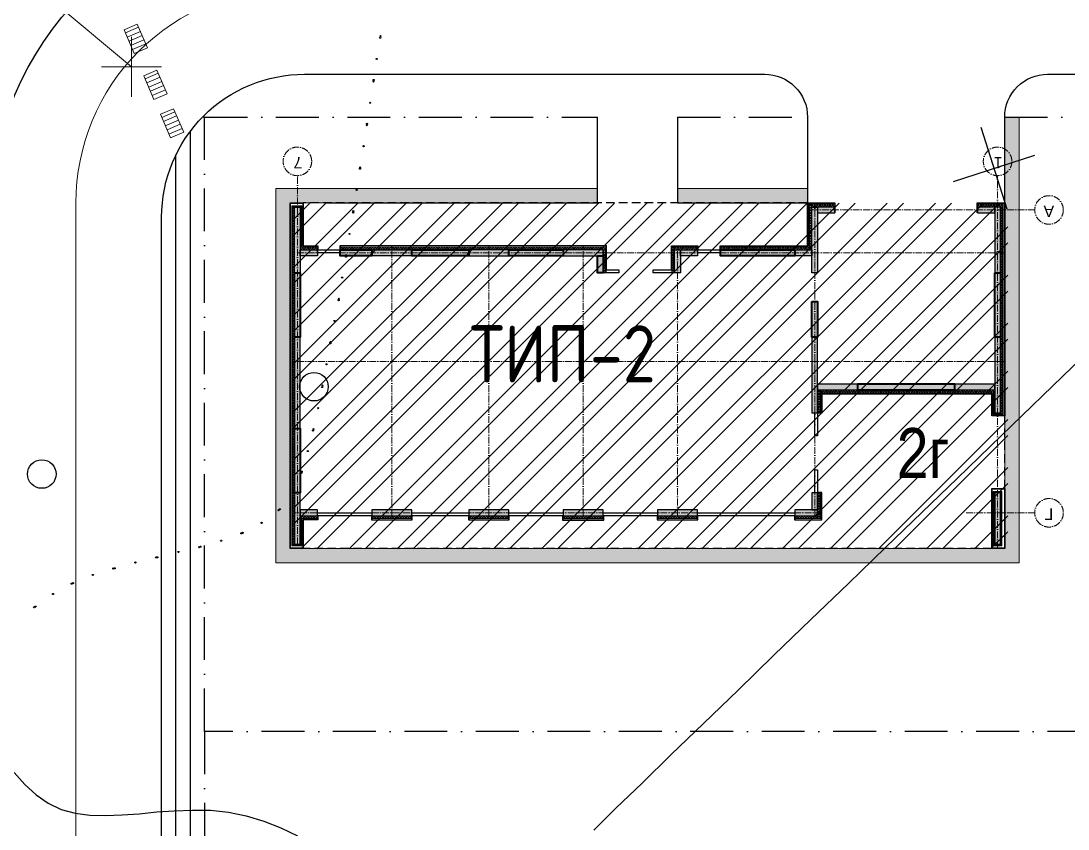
# Model space of a CAD drawing. Header units: millimetres. Extents: x 1353783 to 6492029790, y -7276956 to -512500.
# Drawn here: x 9958278 to 9965606, y -2795585 to -2789928 of the extents above; entities that cross this region are included whole.
import ezdxf
from ezdxf.enums import TextEntityAlignment as Align

# ---------------------------------------------------------------- set-up
doc = ezdxf.new("R2010")
doc.units = ezdxf.units.MM
for name, pattern in [('( Dashed )', [0.75, 0.5, -0.25]), ('482 Границы районов', [5, 3, -1, 0, -1]), ('ACAD_ISO10W100', [18, 12, -3, 0, -3]), ('CONTI', [0]), ('осевая', [50.8, 31.75, -6.35, 6.35, -6.35])]:
    doc.linetypes.add(name, pattern=pattern)
doc.layers.get('0').update_dxf_attribs({"lineweight": 5})
doc.layers.get('Defpoints').update_dxf_attribs({"color": 255})
for name, color, linetype, lineweight in [('!A-DIAFRAGM типовой', 142, 'Continuous', 0), ('7земля', 7, 'Continuous', 30), ('DIAFRAGM', 46, 'Continuous', 30), ('G-ANNO-SCHD', 231, 'Continuous', 9), ('Hatch', 254, 'Continuous', 5), ('INSULATION', 81, 'Continuous', 5), ('MPelement', 7, 'Continuous', 18), ('MPlegenda', 252, 'Continuous', 13), ('Room_name', 250, 'Continuous', 20), ('Room_number', 250, 'Continuous', 13), ('Арыки', 160, 'Continuous', 30), ('ГП-Граница учасика ИЖС', 3, 'Continuous', 5), ('ГП-Тратуар', 3, 'Continuous', 5), ('оси', 231, 'осевая', 9)]:
    doc.layers.add(name, color=color, linetype=linetype, lineweight=lineweight)
doc.layers.add('AREA', color=1, linetype='Continuous', lineweight=15, plot=False)
for name, color, linetype in [('GORIZUNKNOWN', 32, 'CONTI'), ('SETKR', 7, 'CONTI'), ('SIT_LРЕЛЬЕФ', 7, 'CONTI'), ('ZAPSKРАСТЕНИ', 94, 'CONTI'), ('РЕЛЬЕФ', 7, 'CONTI')]:
    doc.layers.add(name, color=color, linetype=linetype)
doc.styles.add('GOST Common', font='', dxfattribs={"height": 3})
doc.styles.add('ISOCPEUR', font='', dxfattribs={"width": 0.85})
doc.styles.add('основной', font='Arial Narrow.ttf', dxfattribs={"height": 1.5})
doc.styles.get('GOST Common').set_extended_font_data('GOST Common')
doc.styles.get('ISOCPEUR').set_extended_font_data('ISOCPEUR')

# ---------------------------------------------------------------- blocks, each defined once
blk = doc.blocks.new('амвамвам')
at = {"lineweight": 30, "ltscale": 100, "true_color": 0x939598}
h = blk.add_hatch(color=252, dxfattribs=at)
h.dxf.hatch_style = 1
h.paths.add_polyline_path([(9770580, -3360391), (9770580, -3359891), (9775130, -3359891), (9775130, -3360391)], flags=17)
h.paths.add_polyline_path([(9767780, -3360391), (9767780, -3359891), (9757030, -3359891), (9756530, -3359891), (9756530, -3372491), (9756530, -3372991), (9782030, -3372991), (9782530, -3372991), (9782530, -3357392), (9782030, -3357392), (9782030, -3372491), (9757030, -3372491), (9757030, -3360391)])
at = {"color": 251, "lineweight": 15, "ltscale": 100, "true_color": 0x636466}
for points in [[(9767780, -3360391), (9767780, -3359891), (9757030, -3359891), (9756530, -3359891), (9756530, -3372491), (9756530, -3372991), (9782030, -3372991), (9782530, -3372991), (9782530, -3357392), (9782030, -3357392), (9782030, -3372491), (9757030, -3372491), (9757030, -3360391)], [(9770580, -3360391), (9770580, -3359891), (9775130, -3359891), (9775130, -3360391)]]:
    blk.add_lwpolyline(points, close=True, dxfattribs=at)
blk = doc.blocks.new('ТИП-2')
at = {"layer": '!A-DIAFRAGM типовой', "lineweight": 0, "ltscale": 100, "true_color": 0x000000}
h = blk.add_hatch(color=18, dxfattribs=at)
h.dxf.hatch_style = 1
h.paths.add_polyline_path([(10321114, -2871326), (10321314, -2871326), (10321314, -2869526), (10321114, -2869526)])
h = blk.add_hatch(color=18, dxfattribs=at)
h.dxf.hatch_style = 1
h.paths.add_polyline_path([(10345614, -2871326), (10345814, -2871326), (10345814, -2869526), (10345614, -2869526)])
h = blk.add_hatch(color=18, dxfattribs=at)
h.dxf.hatch_style = 1
h.paths.add_polyline_path([(10327514, -2870526), (10327514, -2870726), (10328314, -2870726), (10328314, -2870526)])
h = blk.add_hatch(color=18, dxfattribs=at)
h.dxf.hatch_style = 1
h.paths.add_polyline_path([(10331714, -2870526), (10331714, -2870726), (10333114, -2870726), (10333114, -2870526)])
h = blk.add_hatch(color=18, dxfattribs=at)
h.dxf.hatch_style = 1
h.paths.add_polyline_path([(10335014, -2870526), (10335014, -2870726), (10336414, -2870726), (10336414, -2870526)])
h = blk.add_hatch(color=18, dxfattribs=at)
h.dxf.hatch_style = 1
h.paths.add_polyline_path([(10338314, -2870526), (10338314, -2870726), (10339714, -2870726), (10339714, -2870526)])
h = blk.add_hatch(color=18, dxfattribs=at)
h.dxf.hatch_style = 1
h.paths.add_polyline_path([(10341714, -2870526), (10341714, -2870726), (10343114, -2870726), (10343114, -2870526)])
h = blk.add_hatch(color=18, dxfattribs=at)
h.dxf.hatch_style = 1
h.paths.add_polyline_path([(10345014, -2870526), (10345014, -2870726), (10345614, -2870726), (10345614, -2870526)])
h = blk.add_hatch(color=18, dxfattribs=at)
h.dxf.hatch_style = 1
h.paths.add_polyline_path([(10327514, -2871326), (10327714, -2871326), (10327714, -2870726), (10327514, -2870726)])
h = blk.add_hatch(color=18, dxfattribs=at)
h.dxf.hatch_style = 1
h.paths.add_polyline_path([(10345814, -2873576), (10345614, -2873576), (10345614, -2876776), (10345814, -2876776)])
h = blk.add_hatch(color=18, dxfattribs=at)
h.dxf.hatch_style = 1
h.paths.add_polyline_path([(10321114, -2876776), (10321314, -2876776), (10321314, -2874126), (10321114, -2874126)])
h = blk.add_hatch(color=18, dxfattribs=at)
h.dxf.hatch_style = 1
h.paths.add_polyline_path([(10327714, -2874126), (10327514, -2874126), (10327514, -2876776), (10327714, -2876776)])
h = blk.add_hatch(color=18, dxfattribs=at)
h.dxf.hatch_style = 1
h.paths.add_polyline_path([(10321314, -2874926), (10321314, -2875126), (10322714, -2875126), (10322714, -2874926)])
h = blk.add_hatch(color=18, dxfattribs=at)
h.dxf.hatch_style = 1
h.paths.add_polyline_path([(10326114, -2874926), (10326114, -2875126), (10327514, -2875126), (10327514, -2874926)])
h = blk.add_hatch(color=18, dxfattribs=at)
h.dxf.hatch_style = 1
h.paths.add_polyline_path([(10321114, -2881326), (10321314, -2881326), (10321314, -2879026), (10321114, -2879026)])
h = blk.add_hatch(color=18, dxfattribs=at)
h.dxf.hatch_style = 1
h.paths.add_polyline_path([(10327514, -2879026), (10327714, -2879026), (10327714, -2881326), (10327514, -2881326)])
h = blk.add_hatch(color=18, dxfattribs=at)
h.dxf.hatch_style = 1
h.paths.add_polyline_path([(10332314, -2879026), (10332514, -2879026), (10332514, -2879826), (10332314, -2879826)])
h = blk.add_hatch(color=18, dxfattribs=at)
h.dxf.hatch_style = 1
h.paths.add_polyline_path([(10345614, -2879026), (10345814, -2879026), (10345814, -2881326), (10345614, -2881326)])
h = blk.add_hatch(color=18, dxfattribs=at)
h.dxf.hatch_style = 1
h.paths.add_polyline_path([(10327714, -2879826), (10327714, -2879626), (10328314, -2879626), (10328314, -2879826)])
h = blk.add_hatch(color=18, dxfattribs=at)
h.dxf.hatch_style = 1
h.paths.add_polyline_path([(10331714, -2879826), (10331714, -2879626), (10332314, -2879626), (10332314, -2879826)])
h = blk.add_hatch(color=18, dxfattribs=at)
h.dxf.hatch_style = 1
h.paths.add_polyline_path([(10335014, -2879626), (10335014, -2879826), (10336414, -2879826), (10336414, -2879626)])
h = blk.add_hatch(color=18, dxfattribs=at)
h.dxf.hatch_style = 1
h.paths.add_polyline_path([(10338314, -2879626), (10338314, -2879826), (10339714, -2879826), (10339714, -2879626)])
h = blk.add_hatch(color=18, dxfattribs=at)
h.dxf.hatch_style = 1
h.paths.add_polyline_path([(10341714, -2879826), (10341714, -2879626), (10343114, -2879626), (10343114, -2879826)])
h = blk.add_hatch(color=18, dxfattribs=at)
h.dxf.hatch_style = 1
h.paths.add_polyline_path([(10345014, -2879826), (10345014, -2879626), (10345614, -2879626), (10345614, -2879826)])
h = blk.add_hatch(color=18, dxfattribs=at)
h.dxf.hatch_style = 1
h.paths.add_polyline_path([(10321314, -2881126), (10321314, -2881326), (10321914, -2881326), (10321914, -2881126)])
h = blk.add_hatch(color=18, dxfattribs=at)
h.dxf.hatch_style = 1
h.paths.add_polyline_path([(10326914, -2881126), (10326914, -2881326), (10327514, -2881326), (10327514, -2881126)])
at = {"layer": 'Hatch', "lineweight": 40, "ltscale": 0.5, "true_color": 0x000000}
for points in [[(10345814, -2873576), (10345614, -2873576), (10345614, -2871326), (10345814, -2871326)], [(10326114, -2875126), (10326114, -2874926), (10322714, -2874926), (10322714, -2875126)], [(10321314, -2879026), (10321114, -2879026), (10321114, -2876776), (10321314, -2876776)], [(10327714, -2878026), (10327514, -2878026), (10327514, -2876776), (10327714, -2876776)], [(10345814, -2879026), (10345614, -2879026), (10345614, -2876776), (10345814, -2876776)], [(10335214, -2879626), (10335014, -2879626), (10335014, -2879026), (10335214, -2879026)], [(10328314, -2879826), (10328314, -2879626), (10330914, -2879626), (10330914, -2879826)], [(10336414, -2879826), (10336414, -2879626), (10338314, -2879626), (10338314, -2879826)], [(10339714, -2879826), (10339714, -2879626), (10341714, -2879626), (10341714, -2879826)], [(10343114, -2879826), (10343114, -2879626), (10344214, -2879626), (10344214, -2879826)]]:
    blk.add_hatch(color=18, dxfattribs=at).paths.add_polyline_path(points)
at = {"layer": 'INSULATION', "ltscale": 0.5, "true_color": 0x000000}
h = blk.add_hatch(dxfattribs=at)
h.set_pattern_fill('ANSI37', color=18, scale=9.999998, angle=-90)
h.set_pattern_definition([(315, (10327382.395, -2869475.794), (22.45064, 22.45064), []), (45, (10327382.395, -2869475.794), (-22.45064, 22.45064), [])])
h.paths.add_polyline_path([(10321364, -2869476), (10321364, -2869526), (10321064, -2869526), (10321064, -2869476)])
h = blk.add_hatch(dxfattribs=at)
h.set_pattern_fill('ANSI37', color=18, scale=9.999998, angle=180)
h.set_pattern_definition([(225, (10321114.28, -2875843.91), (22.45064, -22.45064), []), (315, (10321114.28, -2875843.91), (22.45064, 22.45064), [])])
h.paths.add_polyline_path([(10321114, -2871326), (10321064, -2871326), (10321064, -2869526), (10321114, -2869526)])
h = blk.add_hatch(dxfattribs=at)
h.set_pattern_fill('ANSI37', color=18, scale=9.999998, angle=180)
h.set_pattern_definition([(225, (10321364.28, -2875843.91), (22.45064, -22.45064), []), (315, (10321364.28, -2875843.91), (22.45064, 22.45064), [])])
h.paths.add_polyline_path([(10321364, -2871326), (10321314, -2871326), (10321314, -2869526), (10321364, -2869526)])
h = blk.add_hatch(dxfattribs=at)
h.set_pattern_fill('ANSI37', color=18, scale=9.999998, angle=-90)
h.set_pattern_definition([(315, (10351882.395, -2869475.79), (22.45064, 22.45064), []), (45, (10351882.395, -2869475.79), (-22.45064, 22.45064), [])])
h.paths.add_polyline_path([(10345914, -2869476), (10345914, -2869526), (10345564, -2869526), (10345564, -2869476)])
h = blk.add_hatch(dxfattribs=at)
h.set_pattern_fill('ANSI37', color=18, scale=9.999998, angle=180)
h.set_pattern_definition([(225, (10345614.28, -2875843.904), (22.45064, -22.45064), []), (315, (10345614.28, -2875843.904), (22.45064, 22.45064), [])])
h.paths.add_polyline_path([(10345614, -2870426), (10345564, -2870426), (10345564, -2869526), (10345614, -2869526)])
h = blk.add_hatch(dxfattribs=at)
h.set_pattern_fill('ANSI37', color=18, scale=20)
h.set_pattern_definition([(45, (10345814.28, -2874889.555), (-44.9013, 44.9013), []), (135, (10345814.28, -2874889.555), (-44.9013, -44.9013), [])])
h.paths.add_polyline_path([(10345814, -2869526), (10345914, -2869526), (10345914, -2881326), (10345814, -2881326)])
h = blk.add_hatch(dxfattribs=at)
h.set_pattern_fill('ANSI37', color=18, scale=20)
h.set_pattern_definition([(45, (10327414.28, -2865889.52), (-44.9013, 44.9013), []), (135, (10327414.28, -2865889.52), (-44.9013, -44.9013), [])])
h.paths.add_polyline_path([(10327414, -2870426), (10327514, -2870426), (10327514, -2871326), (10327414, -2871326)])
h = blk.add_hatch(dxfattribs=at)
h.set_pattern_fill('ANSI37', color=18, scale=20, angle=-90)
h.set_pattern_definition([(315, (10332450.52, -2870425.794), (44.9013, 44.9013), []), (45, (10332450.52, -2870425.794), (-44.9013, 44.9013), [])])
h.paths.add_polyline_path([(10328314, -2870426), (10328314, -2870526), (10327514, -2870526), (10327514, -2870426)])
h = blk.add_hatch(dxfattribs=at)
h.set_pattern_fill('ANSI37', color=18, scale=20, angle=-90)
h.set_pattern_definition([(315, (10337250.52, -2870425.794), (44.9013, 44.9013), []), (45, (10337250.52, -2870425.794), (-44.9013, 44.9013), [])])
h.paths.add_polyline_path([(10333114, -2870426), (10333114, -2870526), (10331714, -2870526), (10331714, -2870426)])
h = blk.add_hatch(dxfattribs=at)
h.set_pattern_fill('ANSI37', color=18, scale=20, angle=-90)
h.set_pattern_definition([(315, (10340550.52, -2870425.794), (44.9013, 44.9013), []), (45, (10340550.52, -2870425.794), (-44.9013, 44.9013), [])])
h.paths.add_polyline_path([(10336414, -2870426), (10336414, -2870526), (10335014, -2870526), (10335014, -2870426)])
h = blk.add_hatch(dxfattribs=at)
h.set_pattern_fill('ANSI37', color=18, scale=20, angle=-90)
h.set_pattern_definition([(315, (10343850.52, -2870425.794), (44.9013, 44.9013), []), (45, (10343850.52, -2870425.794), (-44.9013, 44.9013), [])])
h.paths.add_polyline_path([(10339714, -2870426), (10339714, -2870526), (10338314, -2870526), (10338314, -2870426)])
h = blk.add_hatch(dxfattribs=at)
h.set_pattern_fill('ANSI37', color=18, scale=20, angle=-90)
h.set_pattern_definition([(315, (10347250.52, -2870425.794), (44.9013, 44.9013), []), (45, (10347250.52, -2870425.794), (-44.9013, 44.9013), [])])
h.paths.add_polyline_path([(10343114, -2870426), (10343114, -2870526), (10341714, -2870526), (10341714, -2870426)])
h = blk.add_hatch(dxfattribs=at)
h.set_pattern_fill('ANSI37', color=18, scale=20, angle=-90)
h.set_pattern_definition([(315, (10349750.52, -2870425.785), (44.9013, 44.9013), []), (45, (10349750.52, -2870425.785), (-44.9013, 44.9013), [])])
h.paths.add_polyline_path([(10345614, -2870426), (10345614, -2870526), (10345014, -2870526), (10345014, -2870426)])
h = blk.add_hatch(dxfattribs=at)
h.set_pattern_fill('ANSI37', color=18, scale=9.999998, angle=-90)
h.set_pattern_definition([(315, (10327382.395, -2871325.79), (22.45064, 22.45064), []), (45, (10327382.395, -2871325.79), (-22.45064, 22.45064), [])])
h.paths.add_polyline_path([(10321364, -2871326), (10321364, -2871376), (10321064, -2871376), (10321064, -2871326)])
h = blk.add_hatch(dxfattribs=at)
h.set_pattern_fill('ANSI37', color=18, scale=9.999998, angle=-90)
h.set_pattern_definition([(315, (10327382.394, -2874075.8), (22.45064, 22.45064), []), (45, (10327382.394, -2874075.8), (-22.45064, 22.45064), [])])
h.paths.add_polyline_path([(10321364, -2874076), (10321364, -2874126), (10321014, -2874126), (10321014, -2874076)])
h = blk.add_hatch(dxfattribs=at)
h.set_pattern_fill('ANSI37', color=18, scale=20)
h.set_pattern_definition([(45, (10321014.28, -2874889.534), (-44.9013, 44.9013), []), (135, (10321014.28, -2874889.534), (-44.9013, -44.9013), [])])
h.paths.add_polyline_path([(10321014, -2874126), (10321114, -2874126), (10321114, -2881326), (10321014, -2881326)])
h = blk.add_hatch(dxfattribs=at)
h.set_pattern_fill('ANSI37', color=18, scale=9.999998, angle=180)
h.set_pattern_definition([(225, (10321364.28, -2880543.94), (22.45064, -22.45064), []), (315, (10321364.28, -2880543.94), (22.45064, 22.45064), [])])
h.paths.add_polyline_path([(10321364, -2874826), (10321314, -2874826), (10321314, -2874126), (10321364, -2874126)])
h = blk.add_hatch(dxfattribs=at)
h.set_pattern_fill('ANSI37', color=18, scale=20)
h.set_pattern_definition([(45, (10327414.28, -2874689.525), (-44.901, 44.901), []), (135, (10327414.28, -2874689.525), (-44.901, -44.901), [])])
h.paths.add_polyline_path([(10327414, -2874126), (10327514, -2874126), (10327514, -2874926), (10327414, -2874926)])
h = blk.add_hatch(dxfattribs=at)
h.set_pattern_fill('ANSI37', color=18, scale=20, angle=-90)
h.set_pattern_definition([(315, (10330450.52, -2874825.824), (44.9013, 44.9013), []), (45, (10330450.52, -2874825.824), (-44.9013, 44.9013), [])])
h.paths.add_polyline_path([(10327414, -2874826), (10327414, -2874926), (10321314, -2874926), (10321314, -2874826)])
h = blk.add_hatch(dxfattribs=at)
h.set_pattern_fill('ANSI37', color=18, scale=20, angle=180)
h.set_pattern_definition([(225, (10332614.28, -2888962.033), (44.9013, -44.9013), []), (315, (10332614.28, -2888962.033), (44.9013, 44.9013), [])])
h.paths.add_polyline_path([(10332614, -2879926), (10332514, -2879926), (10332514, -2879026), (10332614, -2879026)])
h = blk.add_hatch(dxfattribs=at)
h.set_pattern_fill('ANSI37', color=18, scale=20, angle=180)
h.set_pattern_definition([(225, (10335014.28, -2888962.063), (44.9013, -44.9013), []), (315, (10335014.28, -2888962.063), (44.9013, 44.9013), [])])
h.paths.add_polyline_path([(10335014, -2879826), (10334914, -2879826), (10334914, -2879026), (10335014, -2879026)])
h = blk.add_hatch(dxfattribs=at)
h.set_pattern_fill('ANSI37', color=18, scale=20, angle=-90)
h.set_pattern_definition([(315, (10336350.53, -2879825.824), (44.9013, 44.9013), []), (45, (10336350.53, -2879825.824), (-44.9013, 44.9013), [])])
h.paths.add_polyline_path([(10330914, -2879826), (10330914, -2879926), (10327714, -2879926), (10327714, -2879826)])
h = blk.add_hatch(dxfattribs=at)
h.set_pattern_fill('ANSI37', color=18, scale=20, angle=-90)
h.set_pattern_definition([(315, (10337150.52, -2879825.794), (44.9013, 44.9013), []), (45, (10337150.52, -2879825.794), (-44.9013, 44.9013), [])])
h.paths.add_polyline_path([(10332514, -2879826), (10332514, -2879926), (10331714, -2879926), (10331714, -2879826)])
h = blk.add_hatch(dxfattribs=at)
h.set_pattern_fill('ANSI37', color=18, scale=20, angle=-90)
h.set_pattern_definition([(315, (10337150.52, -2879825.794), (44.9013, 44.9013), []), (45, (10337150.52, -2879825.794), (-44.9013, 44.9013), [])])
h.paths.add_polyline_path([(10332514, -2879826), (10332514, -2879926), (10331714, -2879926), (10331714, -2879826)])
h = blk.add_hatch(dxfattribs=at)
h.set_pattern_fill('ANSI37', color=18, scale=20, angle=-90)
h.set_pattern_definition([(315, (10348350.496, -2879825.824), (44.90128, 44.90128), []), (45, (10348350.496, -2879825.824), (-44.90128, 44.90128), [])])
h.paths.add_polyline_path([(10344214, -2879826), (10344214, -2879926), (10334914, -2879926), (10334914, -2879826)])
h = blk.add_hatch(dxfattribs=at)
h.set_pattern_fill('ANSI37', color=18, scale=20, angle=-90)
h.set_pattern_definition([(315, (10350550.473, -2879825.793), (44.9013, 44.9013), []), (45, (10350550.473, -2879825.793), (-44.9013, 44.9013), [])])
h.paths.add_polyline_path([(10345614, -2879826), (10345614, -2879926), (10345014, -2879926), (10345014, -2879826)])
h = blk.add_hatch(dxfattribs=at)
h.set_pattern_fill('ANSI37', color=18, scale=20)
h.set_pattern_definition([(45, (10327714.28, -2874989.564), (-44.9013, 44.9013), []), (135, (10327714.28, -2874989.564), (-44.9013, -44.9013), [])])
h.paths.add_polyline_path([(10327714, -2879926), (10327814, -2879926), (10327814, -2881426), (10327714, -2881426)])
h = blk.add_hatch(dxfattribs=at)
h.set_pattern_fill('ANSI37', color=18, scale=9.999998, angle=180)
h.set_pattern_definition([(225, (10345614.28, -2886243.908), (22.45064, -22.45064), []), (315, (10345614.28, -2886243.908), (22.45064, 22.45064), [])])
h.paths.add_polyline_path([(10345614, -2881326), (10345564, -2881326), (10345564, -2879926), (10345614, -2879926)])
h = blk.add_hatch(dxfattribs=at)
h.set_pattern_fill('ANSI37', color=18, scale=20, angle=-90)
h.set_pattern_definition([(315, (10324750.52, -2881326.08), (44.9013, 44.9013), []), (45, (10324750.52, -2881326.08), (-44.9013, 44.9013), [])])
h.paths.add_polyline_path([(10321914, -2881326), (10321914, -2881426), (10321014, -2881426), (10321014, -2881326)])
h = blk.add_hatch(dxfattribs=at)
h.set_pattern_fill('ANSI37', color=18, scale=20, angle=-90)
h.set_pattern_definition([(315, (10330750.52, -2881326.08), (44.9013, 44.9013), []), (45, (10330750.52, -2881326.08), (-44.9013, 44.9013), [])])
h.paths.add_polyline_path([(10327714, -2881326), (10327714, -2881426), (10326914, -2881426), (10326914, -2881326)])
h = blk.add_hatch(dxfattribs=at)
h.set_pattern_fill('ANSI37', color=18, scale=9.999998, angle=-90)
h.set_pattern_definition([(315, (10351882.395, -2881325.824), (22.45064, 22.45064), []), (45, (10351882.395, -2881325.824), (-22.45064, 22.45064), [])])
h.paths.add_polyline_path([(10345914, -2881326), (10345914, -2881376), (10345564, -2881376), (10345564, -2881326)])
at = {"color": 18, "linetype": 'ByBlock', "lineweight": 30, "true_color": 0x000000}
for points in [[(10328314, -2870526), (10331714, -2870526), (10331714, -2870626), (10328314, -2870626)], [(10333114, -2870526), (10335014, -2870526), (10335014, -2870626), (10333114, -2870626)], [(10336414, -2870526), (10338314, -2870526), (10338314, -2870626), (10336414, -2870626)], [(10339714, -2870526), (10341714, -2870526), (10341714, -2870626), (10339714, -2870626)], [(10343114, -2870526), (10345014, -2870526), (10345014, -2870626), (10343114, -2870626)], [(10327514, -2871326), (10327614, -2871326), (10327614, -2872126), (10327514, -2872126)], [(10327514, -2873326), (10327614, -2873326), (10327614, -2874126), (10327514, -2874126)], [(10332614, -2879026), (10333264, -2879026), (10333264, -2879126), (10332614, -2879126)], [(10334464, -2879026), (10334914, -2879026), (10334914, -2879126), (10334464, -2879126)], [(10330914, -2879726), (10331714, -2879726), (10331714, -2879826), (10330914, -2879826)], [(10344214, -2879726), (10345014, -2879726), (10345014, -2879826), (10344214, -2879826)]]:
    blk.add_lwpolyline(points, close=True, dxfattribs=at)
at = {"layer": '7земля', "color": 18, "lineweight": 30, "ltscale": 100, "true_color": 0x000000}
for p, q in [((10320964, -2869376), (10321414, -2869376)), ((10320964, -2871476), (10320964, -2869376)), ((10320974, -2869386), (10321404, -2869386)), ((10320974, -2871466), (10320974, -2869386)), ((10321404, -2869386), (10321404, -2871466)), ((10321414, -2869376), (10321414, -2871476)), ((10345514, -2870376), (10345514, -2869376)), ((10345514, -2869376), (10345964, -2869376)), ((10345524, -2870386), (10345524, -2869386)), ((10345524, -2869386), (10345954, -2869386)), ((10345954, -2869386), (10345954, -2881466)), ((10345964, -2869376), (10345964, -2881476)), ((10328324, -2870376), (10327364, -2870376)), ((10327364, -2870376), (10327364, -2871336)), ((10328314, -2870386), (10327374, -2870386)), ((10327374, -2870386), (10327374, -2871326)), ((10328314, -2870526), (10328314, -2870386)), ((10328324, -2870526), (10328324, -2870376)), ((10333124, -2870376), (10331704, -2870376)), ((10331704, -2870376), (10331704, -2870526)), ((10333114, -2870386), (10331714, -2870386)), ((10331714, -2870386), (10331714, -2870526)), ((10333114, -2870526), (10333114, -2870386)), ((10333124, -2870526), (10333124, -2870376)), ((10336434, -2870366), (10334994, -2870366)), ((10334994, -2870366), (10334994, -2870526)), ((10336424, -2870376), (10335004, -2870376)), ((10335004, -2870376), (10335004, -2870526)), ((10336424, -2870526), (10336424, -2870376)), ((10336434, -2870526), (10336434, -2870366)), ((10339724, -2870376), (10338304, -2870376)), ((10338304, -2870376), (10338304, -2870526)), ((10339714, -2870386), (10338314, -2870386)), ((10338314, -2870386), (10338314, -2870526)), ((10339714, -2870526), (10339714, -2870386)), ((10339724, -2870526), (10339724, -2870376)), ((10343124, -2870376), (10341704, -2870376)), ((10341704, -2870376), (10341704, -2870526)), ((10343114, -2870386), (10341714, -2870386)), ((10341714, -2870386), (10341714, -2870526)), ((10343114, -2870526), (10343114, -2870386)), ((10343124, -2870526), (10343124, -2870376)), ((10345004, -2870526), (10345004, -2870376)), ((10345004, -2870376), (10345514, -2870376)), ((10345014, -2870526), (10345014, -2870386)), ((10345014, -2870386), (10345524, -2870386)), ((10327364, -2871336), (10327514, -2871336)), ((10327374, -2871326), (10327514, -2871326)), ((10321414, -2871476), (10320964, -2871476)), ((10321404, -2871466), (10320974, -2871466)), ((10320964, -2881476), (10320964, -2874026)), ((10320964, -2874026), (10321414, -2874026)), ((10320974, -2881466), (10320974, -2874036)), ((10320974, -2874036), (10321404, -2874036)), ((10321404, -2874036), (10321404, -2874786)), ((10321414, -2874026), (10321414, -2874776)), ((10327364, -2874776), (10327364, -2874116)), ((10327364, -2874116), (10327514, -2874116)), ((10327374, -2874786), (10327374, -2874126)), ((10327374, -2874126), (10327514, -2874126)), ((10321404, -2874786), (10327374, -2874786)), ((10321414, -2874776), (10327364, -2874776)), ((10332614, -2879126), (10332614, -2879966)), ((10332624, -2879126), (10332624, -2879976)), ((10334904, -2879126), (10334904, -2879977)), ((10334914, -2879126), (10334914, -2879967)), ((10330914, -2879826), (10330914, -2879966)), ((10330924, -2879826), (10330924, -2879976)), ((10331704, -2879976), (10331704, -2879826)), ((10331714, -2879966), (10331714, -2879826)), ((10344214, -2879966), (10344214, -2879826)), ((10344224, -2879976), (10344224, -2879826)), ((10345004, -2879976), (10345004, -2879826)), ((10345014, -2879966), (10345014, -2879826)), ((10330914, -2879966), (10327854, -2879966)), ((10327854, -2879966), (10327854, -2881466)), ((10330924, -2879976), (10327864, -2879976)), ((10327864, -2879976), (10327864, -2881476)), ((10332624, -2879976), (10331704, -2879976)), ((10332614, -2879966), (10331714, -2879966)), ((10334904, -2879977), (10336614, -2879976)), ((10334914, -2879967), (10336614, -2879966)), ((10336614, -2879966), (10344214, -2879966)), ((10336614, -2879976), (10344224, -2879976)), ((10345514, -2879976), (10345004, -2879976)), ((10345524, -2879966), (10345014, -2879966)), ((10345514, -2881476), (10345514, -2879976)), ((10345524, -2881466), (10345524, -2879966)), ((10321914, -2881126), (10321914, -2881466)), ((10321924, -2881126), (10321924, -2881476)), ((10326904, -2881476), (10326904, -2881126)), ((10326914, -2881466), (10326914, -2881126)), ((10321924, -2881476), (10320964, -2881476)), ((10321914, -2881466), (10320974, -2881466)), ((10327864, -2881476), (10326904, -2881476)), ((10327854, -2881466), (10326914, -2881466)), ((10345964, -2881476), (10345514, -2881476)), ((10345954, -2881466), (10345524, -2881466))]:
    blk.add_line(p, q, dxfattribs=at)
at = {"layer": '7земля', "color": 18, "linetype": '( Dashed )', "lineweight": 30, "ltscale": 600, "true_color": 0x000000}
for p, q in [((10321414, -2869376), (10345514, -2869376)), ((10320964, -2871476), (10320964, -2874026)), ((10327864, -2881476), (10345514, -2881476))]:
    blk.add_line(p, q, dxfattribs=at)
at = {"layer": 'DIAFRAGM', "color": 18, "ltscale": 0.5, "true_color": 0x000000}
for points in [[(10321114, -2871326), (10321314, -2871326), (10321314, -2869526), (10321114, -2869526)], [(10345614, -2871326), (10345814, -2871326), (10345814, -2869526), (10345614, -2869526)], [(10327514, -2870526), (10327514, -2870726), (10328314, -2870726), (10328314, -2870526)], [(10331714, -2870526), (10331714, -2870726), (10333114, -2870726), (10333114, -2870526)], [(10335014, -2870526), (10335014, -2870726), (10336414, -2870726), (10336414, -2870526)], [(10338314, -2870526), (10338314, -2870726), (10339714, -2870726), (10339714, -2870526)], [(10341714, -2870526), (10341714, -2870726), (10343114, -2870726), (10343114, -2870526)], [(10345014, -2870526), (10345014, -2870726), (10345614, -2870726), (10345614, -2870526)], [(10327514, -2871326), (10327714, -2871326), (10327714, -2870726), (10327514, -2870726)], [(10345814, -2873576), (10345614, -2873576), (10345614, -2876776), (10345814, -2876776)], [(10321114, -2876776), (10321314, -2876776), (10321314, -2874126), (10321114, -2874126)], [(10327714, -2874126), (10327514, -2874126), (10327514, -2876776), (10327714, -2876776)], [(10321314, -2874926), (10321314, -2875126), (10322714, -2875126), (10322714, -2874926)], [(10326114, -2874926), (10326114, -2875126), (10327514, -2875126), (10327514, -2874926)], [(10321114, -2881326), (10321314, -2881326), (10321314, -2879026), (10321114, -2879026)], [(10327514, -2879026), (10327714, -2879026), (10327714, -2881326), (10327514, -2881326)], [(10332314, -2879026), (10332514, -2879026), (10332514, -2879826), (10332314, -2879826)], [(10345614, -2879026), (10345814, -2879026), (10345814, -2881326), (10345614, -2881326)], [(10327714, -2879826), (10327714, -2879626), (10328314, -2879626), (10328314, -2879826)], [(10331714, -2879826), (10331714, -2879626), (10332314, -2879626), (10332314, -2879826)], [(10335014, -2879626), (10335014, -2879826), (10336414, -2879826), (10336414, -2879626)], [(10338314, -2879626), (10338314, -2879826), (10339714, -2879826), (10339714, -2879626)], [(10341714, -2879826), (10341714, -2879626), (10343114, -2879626), (10343114, -2879826)], [(10345014, -2879826), (10345014, -2879626), (10345614, -2879626), (10345614, -2879826)], [(10321314, -2881126), (10321314, -2881326), (10321914, -2881326), (10321914, -2881126)], [(10326914, -2881126), (10326914, -2881326), (10327514, -2881326), (10327514, -2881126)]]:
    blk.add_lwpolyline(points, close=True, dxfattribs=at)
at = {"layer": 'Hatch', "color": 18, "lineweight": 40, "ltscale": 0.5, "true_color": 0x000000}
for points in [[(10345814, -2873576), (10345614, -2873576), (10345614, -2871326), (10345814, -2871326)], [(10326114, -2875126), (10326114, -2874926), (10322714, -2874926), (10322714, -2875126)], [(10321314, -2879026), (10321114, -2879026), (10321114, -2876776), (10321314, -2876776)], [(10327714, -2878026), (10327514, -2878026), (10327514, -2876776), (10327714, -2876776)], [(10345814, -2879026), (10345614, -2879026), (10345614, -2876776), (10345814, -2876776)], [(10335214, -2879626), (10335014, -2879626), (10335014, -2879026), (10335214, -2879026)], [(10328314, -2879826), (10328314, -2879626), (10330914, -2879626), (10330914, -2879826)], [(10336414, -2879826), (10336414, -2879626), (10338314, -2879626), (10338314, -2879826)], [(10339714, -2879826), (10339714, -2879626), (10341714, -2879626), (10341714, -2879826)], [(10343114, -2879826), (10343114, -2879626), (10344214, -2879626), (10344214, -2879826)]]:
    blk.add_lwpolyline(points, close=True, dxfattribs=at)
at = {"layer": 'INSULATION', "color": 18, "ltscale": 0.5, "true_color": 0x000000}
for points in [[(10321364, -2869476), (10321364, -2869526), (10321064, -2869526), (10321064, -2869476)], [(10321114, -2871326), (10321064, -2871326), (10321064, -2869526), (10321114, -2869526)], [(10321364, -2871326), (10321314, -2871326), (10321314, -2869526), (10321364, -2869526)], [(10345914, -2869476), (10345914, -2869526), (10345564, -2869526), (10345564, -2869476)], [(10345614, -2870426), (10345564, -2870426), (10345564, -2869526), (10345614, -2869526)], [(10345814, -2869526), (10345914, -2869526), (10345914, -2881326), (10345814, -2881326)], [(10327414, -2870426), (10327514, -2870426), (10327514, -2871326), (10327414, -2871326)], [(10328314, -2870426), (10328314, -2870526), (10327514, -2870526), (10327514, -2870426)], [(10333114, -2870426), (10333114, -2870526), (10331714, -2870526), (10331714, -2870426)], [(10336414, -2870426), (10336414, -2870526), (10335014, -2870526), (10335014, -2870426)], [(10339714, -2870426), (10339714, -2870526), (10338314, -2870526), (10338314, -2870426)], [(10343114, -2870426), (10343114, -2870526), (10341714, -2870526), (10341714, -2870426)], [(10345614, -2870426), (10345614, -2870526), (10345014, -2870526), (10345014, -2870426)], [(10321364, -2871326), (10321364, -2871376), (10321064, -2871376), (10321064, -2871326)], [(10321364, -2874076), (10321364, -2874126), (10321014, -2874126), (10321014, -2874076)], [(10321014, -2874126), (10321114, -2874126), (10321114, -2881326), (10321014, -2881326)], [(10321364, -2874826), (10321314, -2874826), (10321314, -2874126), (10321364, -2874126)], [(10327414, -2874126), (10327514, -2874126), (10327514, -2874926), (10327414, -2874926)], [(10327414, -2874826), (10327414, -2874926), (10321314, -2874926), (10321314, -2874826)], [(10332614, -2879926), (10332514, -2879926), (10332514, -2879026), (10332614, -2879026)], [(10335014, -2879826), (10334914, -2879826), (10334914, -2879026), (10335014, -2879026)], [(10330914, -2879826), (10330914, -2879926), (10327714, -2879926), (10327714, -2879826)], [(10332514, -2879826), (10332514, -2879926), (10331714, -2879926), (10331714, -2879826)], [(10332514, -2879826), (10332514, -2879926), (10331714, -2879926), (10331714, -2879826)], [(10344214, -2879826), (10344214, -2879926), (10334914, -2879926), (10334914, -2879826)], [(10345614, -2879826), (10345614, -2879926), (10345014, -2879926), (10345014, -2879826)], [(10327714, -2879926), (10327814, -2879926), (10327814, -2881426), (10327714, -2881426)], [(10345614, -2881326), (10345564, -2881326), (10345564, -2879926), (10345614, -2879926)], [(10321914, -2881326), (10321914, -2881426), (10321014, -2881426), (10321014, -2881326)], [(10327714, -2881326), (10327714, -2881426), (10326914, -2881426), (10326914, -2881326)], [(10345914, -2881326), (10345914, -2881376), (10345564, -2881376), (10345564, -2881326)]]:
    blk.add_lwpolyline(points, close=True, dxfattribs=at)
at = {"layer": 'оси', "color": 251, "linetype": 'ACAD_ISO10W100', "lineweight": 13, "ltscale": 20, "true_color": 0x636466}
for p, q in [((10321214, -2869376), (10321214, -2882426)), ((10345714, -2869526), (10345714, -2882426)), ((10319914, -2870626), (10322414, -2870626)), ((10327364, -2870626), (10345814, -2870626)), ((10327614, -2870526), (10327614, -2881476)), ((10332414, -2870526), (10332414, -2879976)), ((10335714, -2870526), (10335714, -2879976)), ((10339014, -2870526), (10339014, -2879976)), ((10342414, -2870526), (10342414, -2879976)), ((10320964, -2875926), (10345814, -2875926)), ((10320964, -2879726), (10345814, -2879726)), ((10319914, -2881226), (10327864, -2881226))]:
    blk.add_line(p, q, dxfattribs=at)
for centre in [(10319414, -2870626), (10319414, -2881226), (10321214, -2882926), (10345714, -2882926)]:
    blk.add_circle(centre, 500, dxfattribs=at)
at = {"layer": 'оси', "color": 251, "linetype": 'ACAD_ISO10W100', "lineweight": 13, "ltscale": 20, "true_color": 0x636466, "char_height": 400, "width": 158.4, "attachment_point": 2, "line_spacing_factor": 1.016949, "style": 'GOST Common'}
for s, insert in [('{\\fArial|b0|i0|c204|p34;Г}', (10319420, -2870380)), ('{\\fArial|b0|i0|c204|p34;А}', (10319420, -2880980)), ('{\\fArial|b0|i0|c204|p34;1}', (10321194, -2882680)), ('{\\fArial|b0|i0|c0|p34;7}', (10345694, -2882680))]:
    blk.add_mtext(s, dxfattribs=dict(at, insert=insert))
blk = doc.blocks.new('BL_333')
at = {"color": 0}
for p, q in [((0, -3), (0, 3)), ((-3, 0), (3, 0))]:
    blk.add_line(p, q, dxfattribs=at)
blk = doc.blocks.new('BL_2004')
at = {"color": 0}
blk.add_circle((0, 0), 1, dxfattribs=at)
blk = doc.blocks.new('оо')
at = {"layer": 'GORIZUNKNOWN', "color": 9, "true_color": 0xc7c8ca}
for points in [[(222779.283, -3431518.382), (222779.503, -3431518.892), (222779.773, -3431519.362), (222780.083, -3431519.772), (222780.443, -3431520.112), (222780.873, -3431520.392), (222781.343, -3431520.612), (222781.863, -3431520.792), (222782.423, -3431520.952), (222783.003, -3431521.092), (222783.603, -3431521.222), (222784.203, -3431521.372), (222784.813, -3431521.542), (222785.413, -3431521.742), (222785.993, -3431522.002), (222786.543, -3431522.312), (222787.073, -3431522.672), (222787.573, -3431523.082), (222788.043, -3431523.522)], [(222797.973, -3431526.502), (222798.943, -3431526.012), (222800.083, -3431525.452), (222801.363, -3431524.812), (222802.763, -3431524.122), (222804.273, -3431523.382), (222805.843, -3431522.602), (222807.453, -3431521.812), (222809.093, -3431521.012), (222810.713, -3431520.212), (222812.313, -3431519.422), (222813.843, -3431518.672), (222815.293, -3431517.952), (222816.673, -3431517.272), (222818.003, -3431516.622), (222819.283, -3431515.982)]]:
    blk.add_lwpolyline(points, dxfattribs=at)
at = {"layer": 'SIT_LРЕЛЬЕФ', "color": 9, "true_color": 0xc7c8ca}
for centre in [(222799.333, -3431497.812), (222799.363, -3431497.762), (222798.993, -3431498.482), (222798.643, -3431499.202), (222798.663, -3431499.152), (222798.303, -3431499.872), (222797.953, -3431500.582), (222797.973, -3431500.542), (222797.623, -3431501.252), (222797.263, -3431501.962), (222797.283, -3431501.922), (222796.923, -3431502.632), (222796.563, -3431503.352), (222796.583, -3431503.302), (222796.213, -3431504.022), (222795.853, -3431504.742), (222795.873, -3431504.692), (222795.503, -3431505.402), (222795.143, -3431506.112), (222795.163, -3431506.072), (222794.783, -3431506.762), (222794.403, -3431507.462), (222794.423, -3431507.422), (222794.053, -3431508.122), (222793.663, -3431508.832), (222793.693, -3431508.782), (222793.303, -3431509.492), (222792.893, -3431510.182), (222792.923, -3431510.142), (222792.503, -3431510.812), (222792.053, -3431511.472), (222792.073, -3431511.432), (222791.563, -3431512.042), (222790.893, -3431512.472), (222790.943, -3431512.452), (222782.483, -3431512.852), (222783.213, -3431512.702), (222783.263, -3431512.702), (222784.013, -3431512.642), (222784.763, -3431512.642), (222784.813, -3431512.652), (222785.563, -3431512.682), (222786.313, -3431512.732), (222786.353, -3431512.742), (222787.113, -3431512.792), (222787.853, -3431512.852), (222787.903, -3431512.852), (222788.653, -3431512.872), (222789.403, -3431512.842), (222789.453, -3431512.842), (222790.193, -3431512.712), (222781.713, -3431513.092), (222781.763, -3431513.082)]:
    blk.add_circle(centre, 0.02, dxfattribs=at)
at = {"layer": 'SETKR', "color": 9, "true_color": 0xc7c8ca, "xscale": 0.5000000000000001, "yscale": 0.5000000000000001, "zscale": 0.5000000000000001}
blk.add_blockref('BL_333', (222818.393, -3431508.732), dxfattribs=at)
at = {"layer": 'ZAPSKРАСТЕНИ', "color": 9, "true_color": 0xc7c8ca, "xscale": 0.5000000000000001, "yscale": 0.5000000000000001, "zscale": 0.5000000000000001}
for p in [(222783.393, -3431508.732), (222793.393, -3431508.732)]:
    blk.add_blockref('BL_2004', p, dxfattribs=at)
blk = doc.blocks.new('A$C4D5515C4')
at = {"layer": 'MPelement', "color": 219, "lineweight": 13, "true_color": 0x642165}
for p, q in [((0, 0), (0, 0.5)), ((0, 0.5), (0.9, 0.5)), ((0.9, 0.5), (0.9, 0)), ((0.9, 0), (0, 0))]:
    blk.add_line(p, q, dxfattribs=at)
at = {"layer": 'MPlegenda', "color": 219, "lineweight": 13, "true_color": 0x642165}
for p, q in [((0.115, 0), (0.115, 0.5)), ((0.274, 0), (0.274, 0.5)), ((0.433, 0), (0.433, 0.5)), ((0.592, 0), (0.592, 0.5)), ((0.75, 0), (0.75, 0.5))]:
    blk.add_line(p, q, dxfattribs=at)
blk = doc.blocks.new('RM_AREA')
at = {"layer": 'Room_number', "color": 0, "linetype": 'ByBlock', "lineweight": -2, "style": 'ISOCPEUR', "width": 0.85}
blk.add_attdef('ROOM_NAME', text='', height=3, dxfattribs=at).set_placement((0, 5), align=Align.CENTER)
at = {"layer": 'Room_number', "linetype": 'ByBlock', "lineweight": -2, "style": 'ISOCPEUR', "width": 0.85}
blk.add_attdef('AREA', text='', height=3, dxfattribs=at).set_placement((0, 0), align=Align.CENTER)

msp = doc.modelspace()

# ---------------------------------------------------------------- hatches: boundary and pattern name
at = {"layer": 'ГП-Граница учасика ИЖС', "true_color": 0xffd1a3}
h = msp.add_hatch(dxfattribs=at)
h.set_pattern_fill('ANSI32', color=41, scale=25)
h.set_pattern_definition([(45, (298320.56, 38578.09), (-168.379802, 168.379802), []), (45, (298432.8, 38578.09), (-168.379802, 168.379802), [])])
h.paths.add_polyline_path([(9960186.4, -2791203.6), (9965184.3, -2791203.6), (9965183.3, -2793623.6), (9960185.4, -2793623.6)])

# ---------------------------------------------------------------- linework, layer by layer
at = {"layer": 'AREA', "color": 1}
msp.add_line((9959051.9, -2790248.9, 6.3), (9957902.9, -2789291.1, -2898922.8), dxfattribs=at)
at = {"layer": 'AREA', "color": 0}
for p, q in [((9959051.9, -2790459, 10.7), (9959051.9, -2790038.9, 10.7)), ((9959051.9, -2790459, 7), (9959051.9, -2790038.9, 7)), ((9959261.9, -2790248.9, 10.7), (9958841.9, -2790248.9, 10.7)), ((9958841.9, -2790248.9, 7), (9959261.9, -2790248.9, 7))]:
    msp.add_line(p, q, dxfattribs=at)
at = {"layer": 'Defpoints', "lineweight": 0, "ltscale": 100}
msp.add_lwpolyline([(9958662.4, -2852430), (9958662.4, -2791201.4, -0.414214), (9960162.4, -2789701.4), (9990896.7, -2789701.4)], format="xyb", dxfattribs=at)
at = {"layer": 'Арыки', "lineweight": 30, "ltscale": 100}
for points in [[(9959462.4, -2790701.7), (9959462.4, -2799701.7)], [(9959362.4, -2799537.5), (9959362.4, -2790865.8)]]:
    msp.add_lwpolyline(points, dxfattribs=at)
at = {"layer": 'ГП-Граница учасика ИЖС', "color": 251, "lineweight": 30, "ltscale": 100}
for points in [[(9957162.4, -2793013.6), (9957762.4, -2793013.6, 0.414214), (9958062.4, -2792713.6), (9958062.4, -2791301.7, -0.414213), (9960262.4, -2789101.7), (9963503.3, -2789101.7, 0.414214), (9963803.3, -2788801.7), (9963803.3, -2788201.6)], [(9963782.4, -2799201.6), (9963782.4, -2799801.7, -0.414214), (9963482.4, -2800101.7), (9960262.4, -2800101.7, -0.414214), (9959262.4, -2799101.7), (9959262.4, -2791301.7, -0.414214), (9960262.4, -2790301.7), (9963482.4, -2790301.7, -0.414214), (9963782.4, -2790601.7), (9963782.4, -2791201.7)], [(9965162.4, -2791201.6), (9965162.4, -2790601.7, -0.414214), (9965462.4, -2790301.7), (9966062.4, -2790301.7, -0.414214), (9966362.4, -2790601.7), (9966362.4, -2791201.6)]]:
    msp.add_lwpolyline(points, format="xyb", dxfattribs=at)
at = {"layer": 'ГП-Граница учасика ИЖС', "color": 94, "linetype": '482 Границы районов', "lineweight": 30, "ltscale": 100}
msp.add_lwpolyline([(9960215.1, -2788801.7), (9957762.4, -2788801.7), (9957762.4, -2791301.7, -0.408564)], format="xyb", close=True, dxfattribs=at)
at = {"layer": 'ГП-Граница учасика ИЖС', "color": 251, "lineweight": 30, "ltscale": 100}
for points in [[(9959562.4, -2790601.7), (9959548.2, -2790601.7)], [(9960412.4, -2791201.7), (9962312.4, -2791201.7), (9962312.4, -2790601.7)], [(9962872.4, -2790601.7), (9962872.4, -2791201.7), (9963782.4, -2791201.7)]]:
    msp.add_lwpolyline(points, dxfattribs=at)
at = {"layer": 'ГП-Граница учасика ИЖС', "color": 94, "linetype": '482 Границы районов', "lineweight": 30, "ltscale": 100}
for points in [[(9965162.4, -2790601.7), (9965762.4, -2790601.7), (9965762.4, -2794901.7), (9959562.4, -2794901.7), (9959562.4, -2790601.7), (9962312.4, -2790601.7)], [(9962872.4, -2790601.7), (9963782.4, -2790601.7)], [(9965162.4, -2799801.7), (9965762.4, -2799801.7), (9965762.4, -2794901.7), (9959562.4, -2794901.7), (9959562.4, -2799801.7), (9962352.4, -2799801.7)]]:
    msp.add_lwpolyline(points, dxfattribs=at)

# ---------------------------------------------------------------- block references
at = {"color": 1, "lineweight": 30, "xscale": 0.1999999999999998, "yscale": 0.1999999999999998, "zscale": 0.1999999999999998, "rotation": 359.9999889757423}
msp.add_blockref('амвамвам', (8008756.4, -2119122.9), dxfattribs=at)
at = {"layer": 'Арыки', "lineweight": 30, "ltscale": 100, "xscale": 200.0000000000001, "yscale": 200.0000000000001, "zscale": 200.0000000000001, "rotation": 293.2441908341972}
for p in [(9959000, -2789991.3), (9959137.7, -2790311.9)]:
    msp.add_blockref('A$C4D5515C4', p, dxfattribs=at)
at = {"layer": 'Арыки', "lineweight": 30, "xscale": 200.0000000000001, "yscale": 200.0000000000001, "zscale": 200.0000000000001, "rotation": 293.2441908341972}
msp.add_blockref('A$C4D5515C4', (9959253.8, -2790582.2), dxfattribs=at)
at = {"layer": 'ГП-Граница учасика ИЖС', "color": 5}
ref = msp.add_blockref('RM_AREA', (9962130, -2792288.8), dxfattribs=dict(at, xscale=12, yscale=12, zscale=12, rotation=9.31783028229428e-08))
ref.add_attrib('ROOM_NAME', 'ТИП-2', dxfattribs={"layer": 'Room_name', "color": 30, "linetype": 'ByBlock', "lineweight": -2, "height": 400, "rotation": 0, "style": 'ISOCPEUR', "width": 0.85}).set_placement((9962070, -2792459), align=Align.CENTER)
at = {"layer": 'ГП-Тратуар', "color": 3, "lineweight": 30, "xscale": 0.1999999999999999, "yscale": 0.1999999999999999, "zscale": 0.1999999999999999, "rotation": 179.9999889757269}
msp.add_blockref('ТИП-2', (12029355.1, -3367497.2), dxfattribs=at)
at = {"layer": 'РЕЛЬЕФ', "color": 240, "lineweight": 30, "true_color": 0xed1f24, "xscale": 200.0000000000001, "yscale": 200.0000000000001, "zscale": 200.0000000000001, "rotation": 17.80578495452471}
msp.add_blockref('оо', (-242329121, 637008728.1), dxfattribs=at)

# ---------------------------------------------------------------- texts
at = {"layer": 'G-ANNO-SCHD', "color": 0, "insert": (9964406.1, -2792778.5, 231991.4), "char_height": 350, "width": 1716168.186, "attachment_point": 1, "line_spacing_factor": 1.149209, "style": 'основной'}
msp.add_mtext('2г', dxfattribs=at)

doc.saveas('drawing.dxf')
